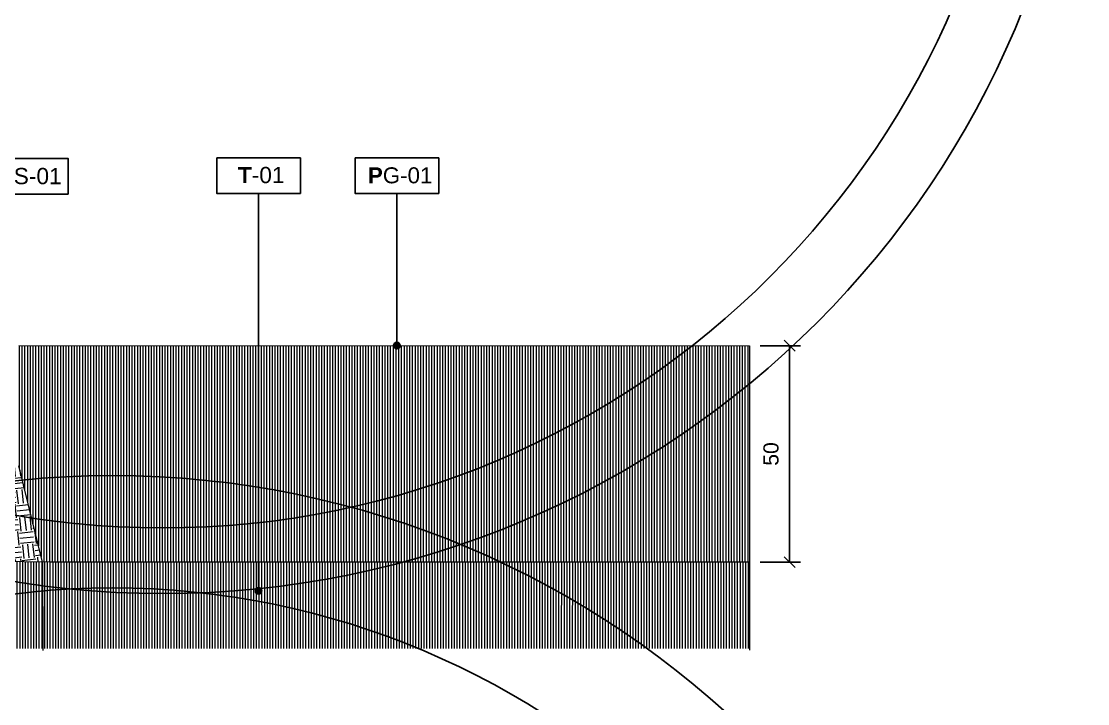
# Model space of a CAD drawing. Header units: metres. Extents: x -325 to 301, y -147 to 149.
# Drawn here: x 23.929 to 26.392, y 73.731 to 75.306 of the extents above; entities that cross this region are included whole.
import ezdxf

# ---------------------------------------------------------------- set-up
doc = ezdxf.new("R2010")
doc.units = ezdxf.units.M
doc.layers.get('Defpoints').update_dxf_attribs({"lineweight": 13})
doc.layers.add('-AUX-QAD', color=5, linetype='Continuous', plot=False)
doc.layers.add('-AUX_MON', color=3, linetype='Continuous', plot=False)
doc.layers.add('0-TX-1_25', color=7, linetype='Continuous', true_color=0x3f4f7f)
doc.layers.add('03-TR-Paviment_01_Compacted Ground', color=7, linetype='Continuous', lineweight=5, true_color=0xc5a967)
for name, color, linetype, lineweight in [('1-CM', 7, 'Continuous', 0), ('2-L-secció', 1, 'Continuous', 0), ('3-TR Seleccionat', 44, 'Continuous', 0), ('3-TR Tot-u', 37, 'Continuous', 0)]:
    doc.layers.add(name, color=color, linetype=linetype, lineweight=lineweight)
doc.layers.add('A-KEYPLAN_HATCH', color=7, linetype='Continuous')
doc.layers.add('A_TEXT_2', color=7, linetype='Continuous')
doc.styles.add('Arial_4', font='arial.ttf', dxfattribs={"height": 1.8})
doc.styles.get("Standard").update_dxf_attribs({"font": 'arial.ttf'})
doc.dimstyles.new('ISO-25', dxfattribs={"dimtxt": 0.1, "dimasz": 0.1, "dimexe": 0.1, "dimexo": 0.1, "dimgap": 0.1, "dimtad": 1, "dimdec": 0, "dimlfac": 100, "dimzin": 9, "dimtxsty": 'Standard', "dimblk": 'OBLIQUE', "dimcen": 0.1, "dimadec": 0, "dimazin": 0, "dimtfac": 1, "dimtdec": 0, "dimtmove": 0, "dimatfit": 3, "dimldrblk": 'OBLIQUE', "dimfxl": 1, "dimarcsym": 0})
pattern_1 = [(270, (0.3408109873752316, -8.474322862081252), (0.006350000000000001, -8.673617379884035e-19), [])]

# ---------------------------------------------------------------- blocks, each defined once
blk = doc.blocks.new('hatch keyplan 2')
at = {"layer": 'A-KEYPLAN_HATCH'}
blk.add_lwpolyline([(0, 0.005476596624248486), (0.012874798693294, 0.005476596623793739), (0.012874798693294, -2.273736754432321e-13), (0, 0)], close=True, dxfattribs=at)
blk = doc.blocks.new('hatch keyplan')
at = {"layer": 'A-KEYPLAN_HATCH'}
blk.add_blockref('hatch keyplan 2', (1.430579833341536, 0.8521467901477053), dxfattribs=at)
blk = doc.blocks.new('K05')
at = {"layer": 'A-KEYPLAN_HATCH'}
blk.add_blockref('hatch keyplan', (-1.430579833341536, -0.8521467901477054), dxfattribs=at)
at = {"layer": 'A_TEXT_2', "insert": (-0.0007977308945956718, 0.004020148496218123), "char_height": 0.0025, "attachment_point": 1}
blk.add_mtext_dynamic_manual_height_columns('\\pi0.00278;{\\fArial|b1|i0|c0|p34;K}S-01', width=0.01456192034901793, gutter_width=0.015, heights=[0], dxfattribs=at)
blk = doc.blocks.new('_Oblique')
at = {"color": 0, "lineweight": -2}
blk.add_line((-0.499999999995058, -0.4999999998130015), (0.500000000028669, 0.500000000163238), dxfattribs=at)
blk = doc.blocks.new('*D1047')
at = {"layer": '0-TX-1_25', "color": 0, "lineweight": -2, "transparency": 16777216}
for p, q in [((25.63580998752723, 74.55711054919176), (25.72852509712007, 74.55711054919176)), ((25.70352509712007, 74.55711054919176), (25.70352509712007, 74.05711054919176)), ((25.63580998752719, 74.05711054919176), (25.72852509712007, 74.05711054919176))]:
    blk.add_line(p, q, dxfattribs=at)
at = {"layer": 'Defpoints', "color": 0, "transparency": 16777216}
for p in [(25.61080998752723, 74.55711054919176), (25.61080998752719, 74.05711054919176), (25.70352509712007, 74.05711054919176)]:
    blk.add_point(p, dxfattribs=at)
at = {"layer": '0-TX-1_25', "color": 0, "lineweight": -2, "transparency": 16777216, "xscale": 0.025, "yscale": 0.025, "zscale": 0.025}
for p, rotation in [((25.70352509712007, 74.55711054919176), 90), ((25.70352509712007, 74.05711054919176), 270)]:
    blk.add_blockref('_Oblique', p, dxfattribs=dict(at, rotation=rotation))
at = {"layer": '0-TX-1_25', "color": 0, "transparency": 16777216, "insert": (25.66065504254983, 74.30711054919175), "char_height": 0.035, "attachment_point": 5, "rotation": 90}
blk.add_mtext('50', dxfattribs=at)
blk = doc.blocks.new('PG01')
at = {"layer": 'A-KEYPLAN_HATCH'}
blk.add_blockref('hatch keyplan', (-1.429579833357655, -0.8521467901535917), dxfattribs=at)
at = {"layer": 'A-KEYPLAN_HATCH', "insert": (0.0002088285972341453, 0.004018987597631085), "char_height": 0.002458832335329341, "attachment_point": 1, "line_spacing_factor": 0.9385317878468563, "style": 'Arial_4'}
blk.add_mtext_dynamic_manual_height_columns('\\pi0.00276;{\\fArial|b1|i0|c0|p34;P}G-01', width=0.01456192034901793, gutter_width=0.015, heights=[0], dxfattribs=at)
blk = doc.blocks.new('T-01')
at = {"layer": 'A-KEYPLAN_HATCH'}
blk.add_blockref('hatch keyplan', (-1.430579833341536, -0.8521467901477053), dxfattribs=at)
at = {"layer": 'A_TEXT_2', "insert": (-0.0007977306934924266, 0.004083503112212838), "char_height": 0.0025, "attachment_point": 1}
blk.add_mtext_dynamic_manual_height_columns('\\pi0.00405;{\\fArial|b1|i0|c0|p34;T}-01', width=0.01456192034901793, gutter_width=0.015, heights=[0], dxfattribs=at)
blk = doc.blocks.new('POINT')
at = {"layer": '0-TX-1_25'}
h = blk.add_hatch(dxfattribs=at)
h.set_pattern_fill('ANGLE', color=256)
h.set_pattern_definition([(0, (-83.74681484067048, -12.72584030761209), (0, 6.985), [5.08, -1.905]), (90, (-83.74681484067048, -12.72584030761209), (-6.985, 4.277078946022131e-16), [5.08, -1.905])])
edge = h.paths.add_edge_path()
edge.add_arc((0, 0), 0.0075, 0, 360)
h = blk.add_hatch(color=256, dxfattribs=at)
h.dxf.hatch_style = 1
edge = h.paths.add_edge_path()
edge.add_arc((0, 0), 0.0075, 0, 360)
blk.add_circle((0, 0), 0.0075, dxfattribs=at)

msp = doc.modelspace()

# ---------------------------------------------------------------- hatches: boundary and pattern name
at = {"layer": '03-TR-Paviment_01_Compacted Ground'}
h = msp.add_hatch(dxfattribs=at)
h.set_pattern_fill('ANSI31', color=256, scale=0.002, angle=225, style=0)
h.set_pattern_definition(pattern_1)
h.paths.add_polyline_path([(25.35801526416402, 74.55711054872607), (24.56541578603732, 74.55711054872607), (23.92292571491218, 74.55762718842668), (23.92292571589976, 74.27944028396995), (23.97872691845787, 74.05711054919186), (24.5526771225687, 74.05711054919182), (25.35801526416401, 74.05711054919179)])
h = msp.add_hatch(dxfattribs=at)
h.set_pattern_fill('ANSI31', color=256, scale=0.002, angle=225, style=0)
h.set_pattern_definition(pattern_1)
h.paths.add_polyline_path([(25.61080998752722, 74.55711054872607), (25.35801526416402, 74.55711054872607), (25.35801526416401, 74.05711054919175), (25.6108099875272, 74.05711054919175)])
at = {"layer": '3-TR Seleccionat'}
h = msp.add_hatch(dxfattribs=at)
h.set_pattern_fill('ANSI31', color=256, scale=0.002, angle=225, style=0)
h.set_pattern_definition([(270, (441100.6537543015, -650762.509322807), (-0.00635, -1.734723475976807e-18), [])])
h.paths.add_polyline_path([(22.62276220862792, 74.07944028396994), (22.62276220872653, 73.85789416376647), (25.61278950748455, 73.85789416330081), (25.6108099875272, 74.05711054919178), (24.5526771225687, 74.05711054919186), (23.99621601908467, 74.05711054919186)])
at = {"layer": '3-TR Tot-u'}
h = msp.add_hatch(dxfattribs=at)
h.set_pattern_fill('EARTH', color=256, scale=0.005, angle=-84.07414778341365)
h.set_pattern_definition([(275.9258522165863, (-39.90348742299227, -5.3074278482663), (0.03485825126725671, -0.02830242601949161), [0.03175, -0.03175]), (275.9258522165863, (-39.891644796001, -5.306198631032345), (0.03485825126725671, -0.02830242601949161), [0.03175, -0.03175]), (275.9258522165863, (-39.87980216900974, -5.304969413798389), (0.03485825126725671, -0.02830242601949161), [0.03175, -0.03175]), (5.925852216586344, (-39.87544488760133, -5.308507217050831), (0.02830242601949161, 0.03485825126725671), [0.03174999999999996, -0.03174999999999996]), (5.925852216586344, (-39.87421567036738, -5.320349844042084), (0.02830242601949161, 0.03485825126725671), [0.03174999999999996, -0.03174999999999996]), (5.925852216586344, (-39.87298645313342, -5.332192471033352), (0.02830242601949161, 0.03485825126725671), [0.03174999999999996, -0.03174999999999996])])
h.paths.add_polyline_path([(23.92292571589975, 74.27944028396995), (22.62276220862792, 74.27944028396995), (22.62276220862792, 74.07944028396994), (23.97872691845787, 74.05711054919186)])

# ---------------------------------------------------------------- linework, layer by layer
at = {"layer": '-AUX-QAD'}
for radius in [2.109403121419127, 1.850016624575991]:
    msp.add_circle((24.13918609980244, 72.14775202628806), radius, dxfattribs=at)
at = {"layer": '-AUX_MON'}
for radius in [2.135556700202495, 1.984048339776649]:
    msp.add_circle((24.25637928558862, 76.12038588246159), radius, dxfattribs=at)
at = {"layer": '0-TX-1_25'}
for points in [[(24.47696484057921, 74.9088077757153), (24.47696484057921, 73.9912459153461)], [(24.79650223332325, 74.9088077757136), (24.7963946596205, 74.55735983079954)]]:
    msp.add_lwpolyline(points, dxfattribs=at)
at = {"layer": '1-CM'}
msp.add_line((23.99621601908467, 74.05711054919186), (22.62276220862792, 74.07944028396994), dxfattribs=at)
for points in [[(23.92292571491218, 74.55762718842668), (25.61080998781825, 74.55711054872607)], [(23.97759214360003, 74.05741333782366), (23.92292571589976, 74.27944028396993)], [(23.97759214360003, 74.05741333782366), (23.97872691845787, 73.8529523334229)], [(25.61080998752722, 74.05711054919173), (23.99621601908467, 74.05711054919186)]]:
    msp.add_lwpolyline(points, dxfattribs=at)
at = {"layer": '2-L-secció'}
msp.add_line((25.61080998752722, 74.55711054919173), (25.61080998752722, 73.85443055784799), dxfattribs=at)

# ---------------------------------------------------------------- block references
at = {"xscale": 14.99999999999007, "yscale": 14.99999999999007, "zscale": 14.99999999999007}
msp.add_blockref('K05', (23.84394072267818, 74.90737883981332), dxfattribs=at)
at = {"layer": '0-TX-1_25', "xscale": 15, "yscale": 15, "zscale": 15}
msp.add_blockref('T-01', (24.3804038503795, 74.90880777571701), dxfattribs=at)
at = {"layer": '0-TX-1_25'}
for p in [(24.7963946596205, 74.55735983079954), (24.47696484057921, 73.9912459153461)]:
    msp.add_blockref('POINT', p, dxfattribs=at)
at = {"layer": 'A-KEYPLAN_HATCH', "xscale": 14.99999999999007, "yscale": 14.99999999999007, "zscale": 14.99999999999007}
msp.add_blockref('PG01', (24.6849412433654, 74.90880777580361), dxfattribs=at)

# ---------------------------------------------------------------- dimensions: what is measured, and where the dimension line sits
at = {"layer": '0-TX-1_25'}
dim = msp.add_linear_dim(base=(25.70352509712007, 74.05711054919176), p1=(25.61080998752722, 74.55711054919173), p2=(25.61080998752718, 74.05711054919173), angle=90, dimstyle='ISO-25', override={"dimtxt": 0.035, "dimasz": 0.025, "dimexe": 0.025, "dimexo": 0.025, "dimgap": 0.025, "dimblk1": 'Oblique', "dimblk2": 'Oblique', "dimsah": 1, "dimfxl": 0.1, "dimfxlon": 1, "dimarcsym": 1}, dxfattribs=at)
dim.commit()
dim.dimension.update_dxf_attribs({"geometry": '*D1047', "text_midpoint": (25.66065504254983, 74.30711054919175)})

doc.saveas('drawing.dxf')
